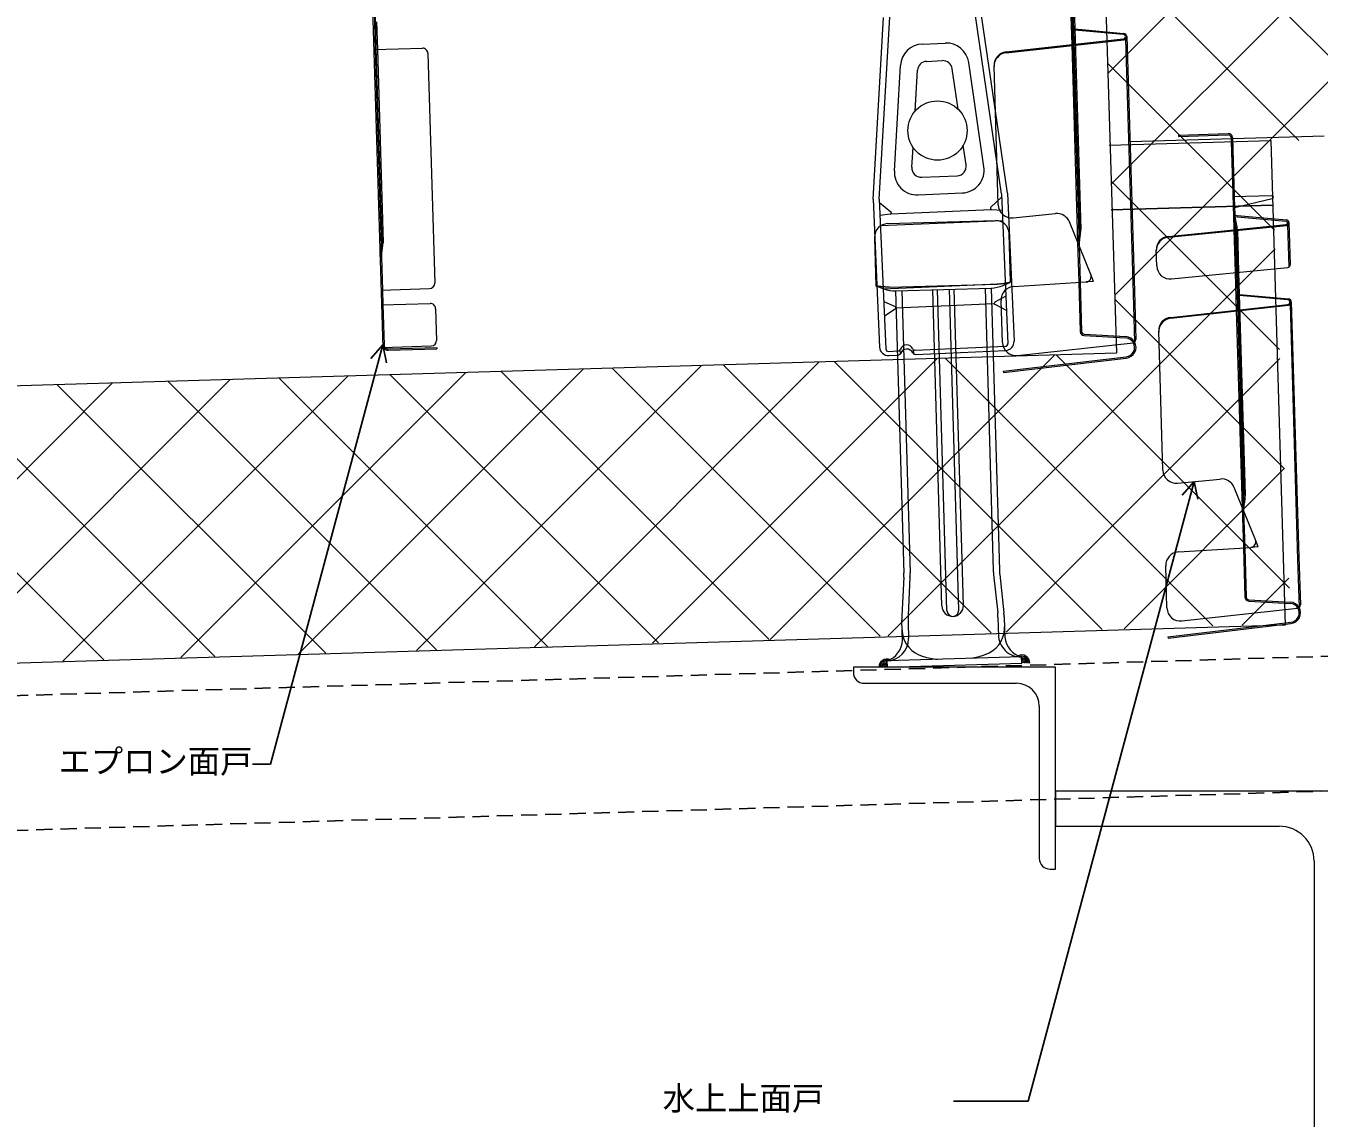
# Model space of a CAD drawing. Units: millimetres at full size, sheet at 1:3; details may follow other scales. Extents: x -1263 to 1258, y -891 to 1034.
# Drawn here: x -483.7 to -3.6, y -191.7 to 213.7 of the extents above; entities that cross this region are included whole.
import ezdxf
from ezdxf.enums import TextEntityAlignment as Align

# ---------------------------------------------------------------- set-up
doc = ezdxf.new("R2010")
doc.units = ezdxf.units.MM
doc.header["$LTSCALE"] = 3
doc.linetypes.add('DASHED2', pattern=[3, 2, -1])
for name, color, linetype, lineweight in [('0-6_名称1', 5, 'Continuous', 25), ('0-B_屋根1', 6, 'Continuous', 20), ('2-1_裏貼1', 2, 'Continuous', 18), ('2-C_断熱金具', 7, 'Continuous', 5), ('3-1_面戸', 7, 'Continuous', 5), ('4-3_H鋼2', 12, 'DASHED2', 25), ('4-5_C鋼1', 2, 'Continuous', 18)]:
    doc.layers.add(name, color=color, linetype=linetype, lineweight=lineweight)
doc.layers.add('1-7_-----------', color=7, linetype='Continuous')
doc.styles.add('ＭＳ ゴシック', font='')
doc.styles.get('ＭＳ ゴシック').set_extended_font_data('MS Gothic')

msp = doc.modelspace()

# ---------------------------------------------------------------- linework, layer by layer
at = {"layer": '0-6_名称1'}
for p, q in [((-351.194, 95.258), (-355.644, 90.239)), ((-351.194, 95.258), (-349.849, 88.686)), ((-50.03, 44.555), (-54.48, 39.536)), ((-50.03, 44.555), (-48.685, 37.983))]:
    msp.add_line(p, q, dxfattribs=at)
for points in [[(-351.194, 95.258), (-392.864, -60.256), (-399.551, -60.256)], [(-50.03, 44.555), (-111.634, -185.355), (-139.317, -185.355)]]:
    msp.add_lwpolyline(points, dxfattribs=at)
at = {"layer": '0-B_屋根1'}
for p, q in [((-84.404, 271.161), (-78.831, 92.284)), ((-81.559, 169.397), (-21.586, 171.196)), ((-1.766, 172.789), (-73.812, 170.623)), ((-21.586, 171.196), (-16.188, -8.723)), ((-78.831, 92.284), (-801.5, 70.604)), ((-16.188, -8.723), (-801.5, -32.282))]:
    msp.add_line(p, q, dxfattribs=at)
at = {"layer": '1-7_-----------'}
msp.add_line((-80.839, 145.408), (-20.866, 147.207), dxfattribs=at)
at = {"layer": '2-1_裏貼1'}
for p, q in [((-82.064, 196.07), (-6.974, 271.161)), ((-80.783, 154.926), (35.452, 271.161)), ((-79.501, 113.781), (77.879, 271.161)), ((78.264, 124.222), (-68.675, 271.161)), ((-11.137, 171.196), (-83.545, 243.604)), ((-20.196, 137.829), (-82.181, 199.814)), ((-18.352, 93.558), (-80.817, 156.023)), ((-163.564, -12.708), (-19.909, 130.946)), ((-16.507, 49.287), (-79.452, 112.232)), ((-207.333, -14.051), (-101.683, 91.599)), ((-14.663, 5.017), (-101.258, 91.612)), ((-338.641, -18.08), (-232.899, 87.662)), ((-294.872, -16.737), (-189.16, 88.975)), ((-166.552, -12.8), (-266.021, 86.669)), ((-251.103, -15.394), (-145.422, 90.287)), ((-125.389, -11.537), (-224.83, 87.905)), ((-84.226, -10.274), (-183.64, 89.14)), ((-43.062, -9.011), (-142.449, 90.376)), ((-119.794, -11.365), (-18.213, 90.217)), ((-513.719, -23.452), (-407.853, 82.414)), ((-469.95, -22.109), (-364.114, 83.726)), ((-331.206, -17.852), (-430.784, 81.726)), ((-426.18, -20.766), (-320.376, 85.038)), ((-290.042, -16.589), (-389.593, 82.962)), ((-382.411, -19.423), (-276.637, 86.35)), ((-248.879, -15.326), (-348.402, 84.197)), ((-207.716, -14.063), (-307.212, 85.433)), ((-557.488, -24.795), (-451.591, 81.102)), ((-454.696, -21.641), (-554.356, 78.019)), ((-413.533, -20.378), (-513.165, 79.254)), ((-372.369, -19.115), (-471.975, 80.49)), ((-76.025, -10.022), (-16.516, 49.487)), ((-32.256, -8.679), (-14.819, 8.757))]:
    msp.add_line(p, q, dxfattribs=at)
at = {"layer": '2-C_断熱金具'}
for p, q in [((-169.198, 149.408), (-165.267, 216.841)), ((-166.895, 149.391), (-162.958, 216.933)), ((-121.544, 151.377), (-131.336, 218.31)), ((-119.251, 151.594), (-129.027, 218.419)), ((-150.9, 206.968), (-142.482, 207.335)), ((-161.291, 159.948), (-159.016, 198.971)), ((-153.582, 182.06), (-152.697, 197.236)), ((-149.356, 200.529), (-143.461, 200.786)), ((-137.645, 182.754), (-139.845, 197.796)), ((-128.043, 161.396), (-133.701, 200.073)), ((-154.797, 161.224), (-154.365, 168.632)), ((-134.624, 162.102), (-135.698, 169.445)), ((-151.151, 157.524), (-137.934, 158.099)), ((-169.198, 149.408), (-166.807, 94.497)), ((-166.895, 149.391), (-164.477, 93.837)), ((-152.436, 150.962), (-136.041, 151.675)), ((-121.489, 150.146), (-125.451, 146.355)), ((-121.544, 151.377), (-119.124, 95.812)), ((-119.251, 151.594), (-116.86, 96.672)), ((-166.842, 148.172), (-162.566, 144.739)), ((-162.553, 143.969), (-125.397, 145.587)), ((-125.128, 145.494), (-121.279, 145.315)), ((-162.812, 143.853), (-166.632, 143.34)), ((-166.467, 139.546), (-121.115, 141.521)), ((-163.797, 140.293), (-123.814, 141.456)), ((-168.65, 135.149), (-168.126, 117.16)), ((-168.126, 117.16), (-165.24, 116.101)), ((-168.046, 117.147), (-168.126, 117.16)), ((-165.445, 116.08), (-120.093, 118.055)), ((-163.112, 116.733), (-123.128, 117.896)), ((-160.821, 115.371), (-157.773, 10.638)), ((-160.76, 115.373), (-125.397, 116.402)), ((-158.522, 115.438), (-155.474, 10.705)), ((-143.663, -1.564), (-147.077, 115.771)), ((-141.811, -3.31), (-145.278, 115.824)), ((-137.413, -3.182), (-140.879, 115.952)), ((-135.666, -1.331), (-139.08, 116.004)), ((-127.635, 116.337), (-124.587, 11.604)), ((-125.336, 116.404), (-122.288, 11.671)), ((-118.226, 118.597), (-118.147, 118.614)), ((-165.241, 111.393), (-161.005, 109.515)), ((-160.71, 109.106), (-124.203, 110.696)), ((-119.888, 113.368), (-123.944, 111.129)), ((-165.012, 106.124), (-160.945, 108.633)), ((-119.658, 108.099), (-123.927, 110.245)), ((-163.434, 92.881), (-159.954, 93.033)), ((-163.367, 91.344), (-159.887, 91.495)), ((-159.224, 93.399), (-159.157, 91.861)), ((-154.286, 93.614), (-154.219, 92.076)), ((-153.527, 93.313), (-120.08, 94.769)), ((-153.46, 91.775), (-120.013, 93.232)), ((-124.479, 10.031), (-122.94, -4.175)), ((-122.18, 10.098), (-120.641, -4.108)), ((-157.79, 9.062), (-158.501, -5.21)), ((-155.491, 9.128), (-156.202, -5.143)), ((-102.612, -11.316), (-102.596, -11.299)), ((-114.098, -20.53), (-164.077, -21.984)), ((-164.077, -21.984), (-164.01, -24.283)), ((-164.01, -24.283), (-114.031, -22.829)), ((-114.031, -22.829), (-114.098, -20.53))]:
    msp.add_line(p, q, dxfattribs=at)
for points in [[(-120.967, 117.39), (-118.147, 118.614), (-118.671, 136.604)], [(-163.112, 116.733), (-163.199, 116.734), (-163.287, 116.735), (-163.376, 116.737), (-163.468, 116.739), (-163.564, 116.741), (-163.663, 116.743), (-163.767, 116.746), (-163.877, 116.749), (-163.993, 116.753), (-164.117, 116.757), (-164.248, 116.763), (-164.387, 116.769), (-164.532, 116.776), (-164.682, 116.783), (-164.838, 116.792), (-164.997, 116.802), (-165.16, 116.812), (-165.325, 116.824), (-165.491, 116.837), (-165.658, 116.85), (-165.825, 116.865), (-165.992, 116.881), (-166.156, 116.898), (-166.318, 116.916), (-166.476, 116.933), (-166.629, 116.951), (-166.778, 116.969), (-166.92, 116.987), (-167.055, 117.005), (-167.183, 117.021), (-167.302, 117.037), (-167.413, 117.053), (-167.518, 117.068), (-167.616, 117.082), (-167.709, 117.095), (-167.797, 117.109), (-167.883, 117.122), (-167.965, 117.134), (-168.046, 117.147)], [(-123.128, 117.896), (-123.042, 117.903), (-122.954, 117.909), (-122.864, 117.916), (-122.773, 117.923), (-122.678, 117.93), (-122.579, 117.938), (-122.475, 117.947), (-122.365, 117.957), (-122.25, 117.968), (-122.127, 117.979), (-121.996, 117.992), (-121.858, 118.006), (-121.713, 118.022), (-121.563, 118.038), (-121.409, 118.056), (-121.25, 118.075), (-121.088, 118.095), (-120.924, 118.116), (-120.759, 118.138), (-120.593, 118.162), (-120.427, 118.186), (-120.262, 118.212), (-120.099, 118.238), (-119.939, 118.265), (-119.782, 118.292), (-119.629, 118.319), (-119.482, 118.346), (-119.341, 118.372), (-119.207, 118.397), (-119.081, 118.421), (-118.963, 118.444), (-118.853, 118.466), (-118.749, 118.487), (-118.652, 118.506), (-118.56, 118.526), (-118.472, 118.544), (-118.388, 118.562), (-118.306, 118.579), (-118.226, 118.597)], [(-158.299, -14.265), (-158.391, -11.115), (-158.517, -6.787)], [(-156.218, -6.72), (-156.11, -10.43), (-156.093, -11.049), (-156.019, -13.719)], [(-122.832, -5.748), (-122.724, -9.459), (-122.705, -10.077), (-122.64, -12.202)], [(-120.533, -5.681), (-120.407, -10.01), (-120.315, -13.16)]]:
    msp.add_lwpolyline(points, dxfattribs=at)
msp.add_circle((-145.284, 174.839), 11, dxfattribs=at)
for centre, radius, start, end in [((-150.53, 198.476), 8.5, 92.49317, 176.66345), ((-142.112, 198.843), 8.5, 8.32289, 92.49317), ((-149.203, 197.033), 3.5, 92.49317, 176.66345), ((-143.308, 197.289), 3.5, 8.32289, 92.49317), ((-152.805, 159.454), 8.5, 176.66345, 272.49317), ((-151.303, 161.02), 3.5, 176.66345, 272.49317), ((-138.087, 161.596), 3.5, 272.49317, 8.32289), ((-136.454, 160.166), 8.5, 272.49317, 8.32289), ((-162.879, 144.349), 0.5, 277.64981, 51.2428), ((-125.105, 145.993), 0.5, 133.74353, 267.33653), ((-163.652, 135.295), 5, 91.66678, 181.66678), ((-123.669, 136.458), 5, 1.66678, 91.66678), ((-161.109, 127.368), 12, 249.86537, 271.66678), ((-125.746, 128.397), 12, 271.66678, 293.46818), ((-123.703, 110.691), 0.5, 118.8925, 243.31173), ((-161.208, 109.058), 0.5, 301.67461, 66.09384), ((-120.157, 96.528), 3.3, 272.49317, 2.49317), ((-163.511, 94.641), 3.3, 182.49317, 272.49317), ((-163.478, 93.881), 1, 182.49317, 272.49317), ((-159.997, 94.032), 1, 272.49317, 339.27388), ((-159.93, 92.494), 1, 272.49317, 339.27719), ((-156.724, 92.793), 2.5, 25.71246, 159.27388), ((-156.657, 91.256), 2.5, 25.70915, 159.27719), ((-153.57, 94.312), 1, 205.71246, 272.49317), ((-153.503, 92.774), 1, 205.70915, 272.49317), ((-120.124, 95.768), 1, 272.49317, 2.49317), ((-177.765, 10.057), 20, 357.14845, 1.66678), ((-175.466, 10.123), 20, 357.14844, 1.66678), ((-104.596, 12.186), 20, 181.66678, 186.18512), ((-102.297, 12.253), 20, 181.66678, 186.1851), ((-139.664, -1.447), 4, 181.66678, 1.66676), ((-139.612, -3.246), 2.2, 181.66678, 1.66676), ((-142.824, -6.33), 20, 1.66678, 6.18512), ((-140.524, -6.263), 20, 1.66678, 6.1851), ((-138.525, -6.205), 20, 177.14845, 181.66678), ((-136.226, -6.138), 20, 177.14844, 181.66678), ((-130.921, -9.697), 10.5, 358.28852, 1.66678), ((-164.319, -13.688), 8.3, 271.66678, 359.78437), ((-166.731, -13.975), 8.437, 288.3346, 358.03322), ((-147.913, -10.192), 10.5, 181.66678, 185.04504), ((-147.913, -10.192), 10.5, 185.04504, 254.92039), ((-130.921, -9.697), 10.5, 288.41315, 358.28852), ((-114.34, -12.233), 8.3, 179.78437, 271.66678), ((-111.915, -12.38), 8.437, 185.30033, 254.99895), ((-164.079, -24.284), 3, 67.59661, 179.94842), ((-164.079, -24.284), 2.5, 79.77085, 179.94842), ((-164.079, -24.284), 2, 89.69054, 179.94842), ((-164.079, -24.284), 1.5, 89.03139, 179.94842), ((-164.079, -24.284), 1, 87.71195, 179.94842), ((-164.079, -24.284), 0.5, 83.73812, 179.94842), ((-140.239, 18.293), 40, 254.92039, 262.72657), ((-140.239, 18.293), 40, 280.60697, 288.41315), ((-114.033, -22.779), 3, 359.94842, 116.08889), ((-114.033, -22.779), 2.5, 359.94842, 104.47398), ((-114.033, -22.779), 2, 359.94842, 91.66538), ((-114.033, -22.779), 1.5, 359.94842, 91.66492), ((-114.033, -22.779), 1, 359.94842, 91.66399), ((-114.033, -22.779), 0.5, 359.94842, 91.6612)]:
    msp.add_arc(centre, radius, start, end, dxfattribs=at)
at = {"layer": '3-1_面戸'}
for p, q in [((-356.274, 264.602), (-351.166, 94.35)), ((-95.894, 220.644), (-95.477, 206.726)), ((-95.396, 220.694), (-95.154, 212.626)), ((-95.067, 219.745), (-94.833, 211.944)), ((-94.598, 220.774), (-94.351, 212.552)), ((-353.49, 215.155), (-353.183, 204.906)), ((-95.655, 212.672), (-76.095, 210.864)), ((-95.647, 212.391), (-76.344, 210.607)), ((-95.154, 212.626), (-92.74, 132.143)), ((-94.833, 211.944), (-92.62, 138.14)), ((-94.351, 212.552), (-92.12, 138.155)), ((-119.828, 204.03), (-76.347, 208.845)), ((-119.819, 203.708), (-76.093, 208.551)), ((-95.477, 206.726), (-93.28, 133.473)), ((-75.529, 208.772), (-72.694, 114.206)), ((-75.058, 209.742), (-72.223, 115.205)), ((-354.482, 204.867), (-336.49, 205.407)), ((-353.697, 205.369), (-351.531, 133.185)), ((-353.183, 204.906), (-351.031, 133.2)), ((-334.431, 203.468), (-331.874, 118.241)), ((-122.728, 147.295), (-124.276, 198.91)), ((-55.843, 173.154), (-37.351, 173.709)), ((-55.843, 173.154), (-55.828, 172.654)), ((-55.828, 172.654), (-37.336, 173.209)), ((-36.307, 172.239), (-35.302, 138.724)), ((-36.258, 170.615), (-35.911, 159.019)), ((-35.65, 150.346), (-21.157, 150.781)), ((-35.525, 146.15), (-21.02, 149.576)), ((-20.642, 150.296), (-20.636, 150.077)), ((-117.237, 142.469), (-101.439, 144.035)), ((-35.028, 146.267), (-34.954, 143.796)), ((-88.38, 121.407), (-96.314, 140.941)), ((-59.587, 135.554), (-15.91, 139.934)), ((-59.579, 135.274), (-15.752, 139.669)), ((-35.453, 143.752), (-34.652, 139.559)), ((-35.444, 143.469), (-15.744, 141.66)), ((-35.428, 142.923), (-15.9, 141.175)), ((-34.954, 143.796), (-34.953, 143.767)), ((-34.953, 143.767), (-34.943, 143.423)), ((-34.886, 143.418), (-34.953, 143.767)), ((-34.943, 143.423), (-34.926, 142.878)), ((-34.926, 142.878), (-34.82, 139.328)), ((-34.781, 142.865), (-34.886, 143.418)), ((-34.82, 139.328), (-34.8, 138.679)), ((-34.152, 139.574), (-34.781, 142.865)), ((-15.326, 139.814), (-14.858, 124.225)), ((-14.852, 140.695), (-14.384, 125.107)), ((-93.142, 133.131), (-92.698, 136.557)), ((-92.746, 132.338), (-92.198, 136.572)), ((-35.302, 138.724), (-35.28, 137.991)), ((-35.28, 137.991), (-34.804, 122.123)), ((-34.8, 138.679), (-34.781, 138.041)), ((-34.781, 138.041), (-34.305, 122.173)), ((-34.479, 137.984), (-33.977, 121.225)), ((-33.98, 137.999), (-33.507, 122.253)), ((-352.181, 128.164), (-351.531, 133.185)), ((-351.681, 128.179), (-351.031, 133.2)), ((-93.28, 133.473), (-92.831, 118.487)), ((-93.246, 132.323), (-93.142, 133.131)), ((-92.74, 132.143), (-92.332, 118.518)), ((-63.911, 124.581), (-64.086, 130.429)), ((-87.334, 118.833), (-88.38, 121.407)), ((-58.414, 119.756), (-15.285, 124.081)), ((-34.804, 122.123), (-34.387, 108.206)), ((-34.305, 122.173), (-34.063, 114.105)), ((-33.977, 121.225), (-33.743, 113.423)), ((-33.507, 122.253), (-33.261, 114.031)), ((-351.805, 115.643), (-333.813, 116.182)), ((-116.981, 116.965), (-90.107, 118.659)), ((-92.831, 118.487), (-92.283, 100.212)), ((-92.332, 118.518), (-91.783, 100.227)), ((-87.334, 118.833), (-90.107, 118.659)), ((-72.223, 115.205), (-71.686, 97.286)), ((-351.64, 110.124), (-333.648, 110.663)), ((-121.195, 96.174), (-121.664, 111.825)), ((-72.694, 114.206), (-72.157, 96.323)), ((-34.565, 114.151), (-15.005, 112.343)), ((-34.557, 113.87), (-15.254, 112.086)), ((-34.063, 114.105), (-31.65, 33.623)), ((-33.743, 113.423), (-31.53, 39.619)), ((-33.261, 114.031), (-31.03, 39.634)), ((-13.968, 111.221), (-11.133, 16.684)), ((-331.589, 108.724), (-331.235, 96.949)), ((-58.738, 105.509), (-15.257, 110.324)), ((-58.728, 105.188), (-15.003, 110.03)), ((-34.387, 108.206), (-32.19, 34.952)), ((-14.439, 110.251), (-11.603, 15.685)), ((-115.647, 91.354), (-72.709, 96.109)), ((-90.87, 98.76), (-75.4, 97.873)), ((-90.841, 99.259), (-75.372, 98.372)), ((-61.638, 48.774), (-63.185, 100.39)), ((-351.166, 94.35), (-333.175, 94.89)), ((-349.149, 93.801), (-331.157, 94.34)), ((-349.134, 93.301), (-331.142, 93.841)), ((-331.157, 94.34), (-331.142, 93.841)), ((-120.876, 85.522), (-75.265, 90.894)), ((-120.817, 85.026), (-75.206, 90.398)), ((-120.876, 85.522), (-120.817, 85.026)), ((-56.147, 43.949), (-40.349, 45.514)), ((-27.289, 22.887), (-35.223, 42.42)), ((-32.19, 34.952), (-31.741, 19.966)), ((-32.156, 33.803), (-32.051, 34.61)), ((-32.051, 34.61), (-31.608, 38.036)), ((-31.656, 33.818), (-31.108, 38.051)), ((-31.65, 33.623), (-31.241, 19.998)), ((-55.891, 18.444), (-29.017, 20.138)), ((-31.741, 19.966), (-31.193, 1.692)), ((-31.241, 19.998), (-30.693, 1.707)), ((-26.244, 20.313), (-29.017, 20.138)), ((-26.244, 20.313), (-27.289, 22.887)), ((-11.603, 15.685), (-11.067, -2.198)), ((-11.133, 16.684), (-10.596, -1.235)), ((-60.105, -2.347), (-60.574, 13.304)), ((-29.779, 0.239), (-14.31, -0.648)), ((-29.751, 0.738), (-14.281, -0.149)), ((-54.557, -7.167), (-11.618, -2.412)), ((-59.785, -12.998), (-14.174, -7.626)), ((-59.727, -13.495), (-14.116, -8.123)), ((-59.785, -12.998), (-59.727, -13.495))]:
    msp.add_line(p, q, dxfattribs=at)
for points in [[(-354.872, 234.554), (-354.282, 214.89), (-353.982, 204.882), (-351.305, 115.658), (-351.146, 110.329), (-350.693, 95.255)], [(-354.53, 233.141), (-353.9, 212.143), (-353.697, 205.369)], [(-35.807, 172.254), (-35.151, 150.361), (-35.028, 146.267)]]:
    msp.add_lwpolyline(points, dxfattribs=at)
for centre, radius, start, end in [((-76.445, 209.726), 0.886, 276.31906, 84.71889), ((-76.221, 209.707), 1.164, 276.31908, 84.71889), ((-336.43, 203.408), 2, 1.71836, 91.71836), ((-119.278, 199.06), 5, 96.31908, 181.71762), ((-119.268, 198.739), 5, 96.31908, 181.71762), ((-37.306, 172.209), 1.5, 1.71762, 91.71762), ((-37.306, 172.209), 1, 1.71762, 91.71762), ((-21.142, 150.281), 0.5, 1.71762, 91.71762), ((-21.135, 150.062), 0.5, 283.28904, 1.71762), ((-117.73, 147.445), 5, 181.71762, 275.65895), ((-100.946, 139.059), 5, 22.10575, 95.65895), ((-44.475, 137.684), 10, 1.71762, 10.8079), ((-43.975, 137.699), 10, 8.37798, 10.8079), ((-15.972, 140.555), 0.624, 275.72603, 84.88371), ((-15.852, 140.665), 1.001, 275.72607, 84.75401), ((-102.616, 137.84), 10, 352.62734, 1.71762), ((-102.116, 137.855), 10, 352.62734, 1.71762), ((-59.088, 130.579), 5, 95.72607, 181.71762), ((-59.08, 130.299), 5, 95.72607, 181.71762), ((-43.975, 137.699), 10, 5.22015, 8.37798), ((-43.975, 137.699), 10, 2.42059, 5.22015), ((-43.975, 137.699), 10, 1.71762, 2.42059), ((-15.385, 125.077), 1.001, 275.72607, 1.71763), ((-90.233, 120.655), 2, 273.60667, 22.10575), ((-58.913, 124.731), 5, 181.71762, 275.72607), ((-333.873, 118.181), 2, 271.71836, 1.71836), ((-116.667, 111.975), 5, 93.60667, 181.71762), ((-333.588, 108.664), 2, 1.71836, 91.71836), ((-15.355, 111.205), 0.886, 276.31906, 84.71889), ((-15.131, 111.186), 1.164, 276.31908, 84.71889), ((-58.188, 100.539), 5, 96.31908, 181.71762), ((-58.178, 100.218), 5, 96.31908, 181.71762), ((-333.234, 96.889), 2, 271.71836, 1.71836), ((-116.197, 96.323), 5, 181.71762, 276.31908), ((-90.784, 100.257), 1.5, 181.71762, 266.71762), ((-90.784, 100.257), 1, 181.71762, 266.71762), ((-75.601, 94.378), 3.5, 30.07524, 86.71762), ((-75.601, 94.378), 4, 29.5443, 86.71762), ((-75.601, 94.378), 3.5, 275.58717, 30.07524), ((-75.601, 94.378), 4, 275.66019, 29.5443), ((-72.835, 97.252), 1.15, 276.31908, 1.71762), ((-349.194, 95.3), 2, 181.71836, 208.15294), ((-349.194, 95.3), 2, 208.15294, 271.71836), ((-349.194, 95.3), 1.5, 181.71836, 218.12894), ((-349.194, 95.3), 1.5, 218.12894, 271.71836), ((-56.64, 48.924), 5, 181.71762, 275.65895), ((-39.856, 40.538), 5, 22.10575, 95.65895), ((-41.525, 39.319), 10, 352.62734, 1.71762), ((-41.025, 39.334), 10, 352.62734, 1.71762), ((-29.142, 22.134), 2, 273.60667, 22.10575), ((-55.576, 13.454), 5, 93.60667, 181.71762), ((-29.693, 1.737), 1.5, 181.71762, 266.71762), ((-29.693, 1.737), 1, 181.71762, 266.71762), ((-55.107, -2.197), 5, 181.71762, 276.31908), ((-14.51, -4.142), 3.5, 30.07524, 86.71762), ((-14.51, -4.142), 4, 29.5443, 86.71762), ((-14.51, -4.142), 3.5, 275.58717, 30.07524), ((-14.51, -4.142), 4, 275.66019, 29.5443), ((-11.745, -1.269), 1.15, 276.31908, 1.71762)]:
    msp.add_arc(centre, radius, start, end, dxfattribs=at)
at = {"layer": '4-3_H鋼2'}
for p, q in [((3.011, -20.158), (-1075.952, -52.527)), ((3.011, -70.181), (-1075.952, -102.549))]:
    msp.add_line(p, q, dxfattribs=at)
at = {"layer": '4-5_C鋼1'}
for p, q in [((-172.5, -30.283), (-116, -30.283)), ((-107.5, -38.783), (-107.5, -95.283)), ((-103.5, -99.283), (-101.5, -99.283)), ((-5.5, -96.316), (-5.5, -444.316))]:
    msp.add_line(p, q, dxfattribs=at)
for points in [[(-101.5, -99.283), (-101.5, -24.283), (-176.5, -24.283), (-176.5, -26.283)], [(15.5, -83.316), (98.5, -83.316), (98.5, -70.316), (-101.5, -70.316), (-101.5, -83.316), (-18.5, -83.316)]]:
    msp.add_lwpolyline(points, dxfattribs=at)
for centre, radius, start, end in [((-172.5, -26.283), 4, 180, 270), ((-116, -38.783), 8.5, 0, 90), ((-18.5, -96.316), 13, 0, 90), ((-103.5, -95.283), 4, 180, 270)]:
    msp.add_arc(centre, radius, start, end, dxfattribs=at)

# ---------------------------------------------------------------- texts
at = {"layer": '0-6_名称1', "style": 'ＭＳ ゴシック'}
for s, p in [('エプロン面戸', (-471.551, -66.256)), ('水上上面戸\u3000\u3000\u3000\u3000', (-247.317, -191.355))]:
    msp.add_text(s, height=8.798, dxfattribs=at).set_placement(p, align=Align.BOTTOM_LEFT)

doc.saveas('drawing.dxf')
